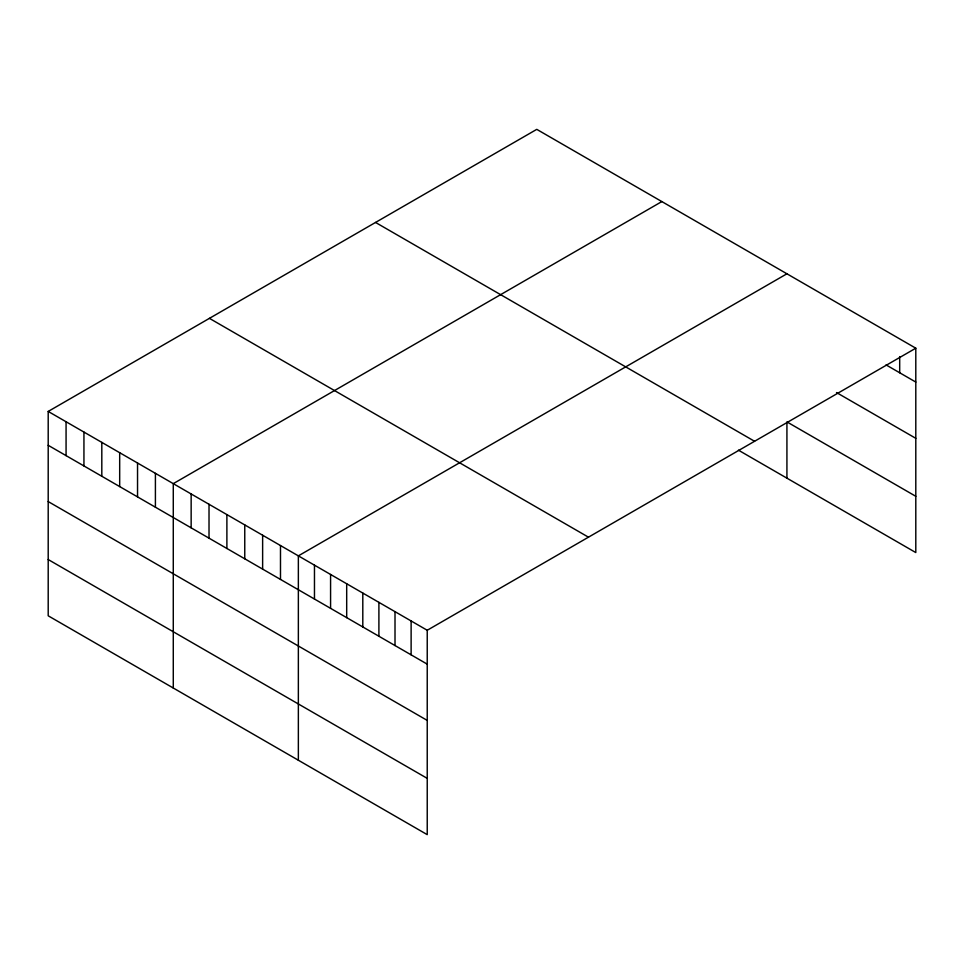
<?xml version="1.0" encoding="UTF-8"?>
<svg xmlns="http://www.w3.org/2000/svg" width="964" height="964" viewBox="0 0 964 964"><rect width="100%" height="100%" fill="white"/><g stroke="black" fill="none" stroke-linecap="round" stroke-linejoin="round"><path stroke-width="1.45" d="M915.8 348.197L427.233 630.263L427.233 834.643L48.2 615.803L48.2 411.435L536.767 129.357L915.8 348.197L915.8 552.565L738.424 450.164M661.846 201.572L173.279 483.651L173.279 688.019M786.925 273.788L298.358 555.867L298.358 760.235M886.061 364.898L915.8 382.069M836.499 392.553L915.8 438.331M915.8 496.303L786.925 421.895L786.925 478.168M375.538 222.443L754.571 441.283M209.429 318.349L588.462 537.177M48.2 411.435L427.233 630.263M48.2 445.308L427.233 664.148M48.2 501.569L427.233 720.409M48.2 559.542L427.233 778.37M899.689 356.572L899.689 372.767M411.122 620.961L411.122 654.845M395.011 611.67L395.011 645.543M378.9 602.367L378.9 636.24M362.801 593.065L362.801 626.937M346.691 583.762L346.691 617.647M330.58 574.46L330.58 608.344M314.469 565.157L314.469 599.042M280.488 545.552L280.488 579.424M262.63 535.225L262.63 569.109M244.76 524.91L244.76 558.795M226.889 514.595L226.889 548.48M209.019 504.28L209.019 538.153M191.149 493.966L191.149 527.838M155.409 473.336L155.409 507.209M137.539 463.009L137.539 496.894M119.681 452.694L119.681 486.579M101.81 442.38L101.81 476.264M83.94 432.065L83.94 465.949M66.07 421.75L66.07 455.623"/></g></svg>
